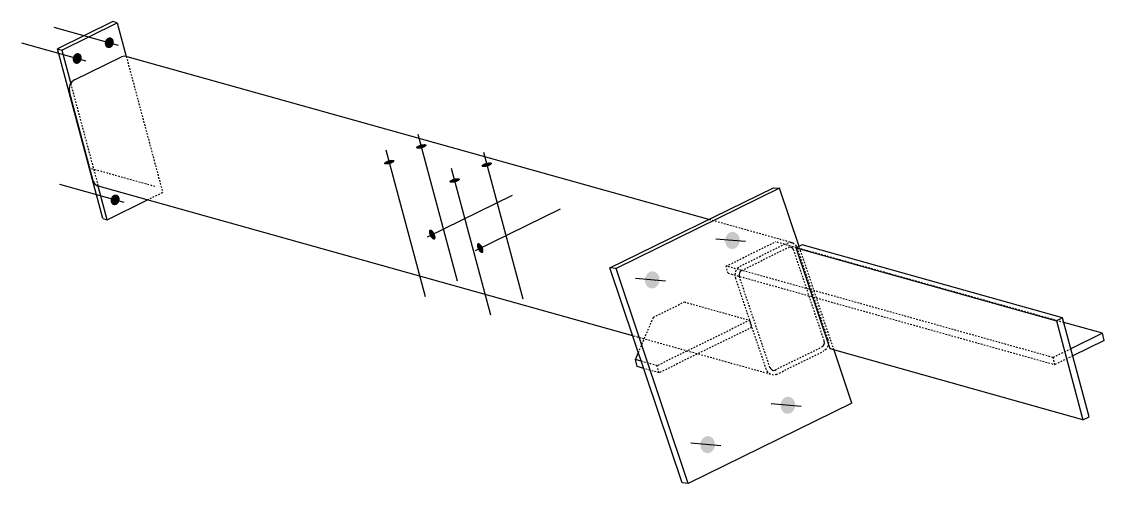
# Model space of a CAD drawing. Header units: millimetres. Extents: x 18 to 30133, y 3 to 603.
# Drawn here: x 18 to 1408, y 10 to 603 of the extents above; entities that cross this region are included whole.
import ezdxf

# ---------------------------------------------------------------- set-up
doc = ezdxf.new("R2010")
doc.units = ezdxf.units.MM
doc.linetypes.add('DXK_LINE_DOT2', pattern=[3.9198, 1.9599, -1.9599])
doc.layers.add('STÅL', color=7, linetype='Continuous')

msp = doc.modelspace()

# ---------------------------------------------------------------- hatches: boundary and pattern name
at = {"layer": 'STÅL', "linetype": 'Continuous'}
for color, points in [(96, [(124.9, 577.1), (125.4, 578.4), (126.1, 579.7), (127.1, 580.7), (128.1, 581.6), (129.3, 582.1), (130.5, 582.4), (131.7, 582.4), (132.8, 582.1), (133.9, 581.5), (134.8, 580.6), (135.5, 579.5), (135.9, 578.3), (136.2, 576.9), (136.1, 575.4), (135.9, 574), (135.4, 572.6), (134.6, 571.4), (133.7, 570.3), (132.7, 569.5), (131.5, 568.9), (130.3, 568.7), (129.1, 568.7), (127.9, 569), (126.9, 569.6), (126, 570.5), (125.3, 571.6), (124.8, 572.8), (124.6, 574.2), (124.6, 575.6)]), (96, [(83.7, 556.8), (84.2, 558.2), (84.9, 559.4), (85.9, 560.5), (86.9, 561.3), (88.1, 561.9), (89.3, 562.2), (90.5, 562.2), (91.6, 561.8), (92.7, 561.2), (93.6, 560.4), (94.3, 559.3), (94.7, 558), (95, 556.6), (94.9, 555.2), (94.7, 553.8), (94.2, 552.4), (93.4, 551.1), (92.5, 550.1), (91.5, 549.3), (90.3, 548.7), (89.1, 548.4), (87.9, 548.4), (86.7, 548.7), (85.7, 549.4), (84.8, 550.2), (84.1, 551.3), (83.6, 552.6), (83.4, 554), (83.4, 555.4)]), (96, [(531.6, 440.1), (530.2, 439.7), (528.8, 439.5), (527.5, 439.4), (526.4, 439.5), (525.5, 439.6), (524.8, 439.9), (524.3, 440.3), (524.2, 440.8), (524.4, 441.4), (524.8, 442), (525.6, 442.6), (526.5, 443.2), (527.7, 443.7), (529, 444.3), (530.4, 444.7), (531.8, 445), (533.2, 445.2), (534.5, 445.3), (535.6, 445.3), (536.5, 445.1), (537.2, 444.8), (537.7, 444.4), (537.8, 443.9), (537.6, 443.4), (537.2, 442.8), (536.4, 442.2), (535.5, 441.6), (534.3, 441), (533, 440.5)]), (96, [(490.4, 419.8), (489, 419.5), (487.6, 419.3), (486.3, 419.2), (485.2, 419.2), (484.3, 419.4), (483.6, 419.7), (483.1, 420.1), (483, 420.6), (483.2, 421.1), (483.6, 421.7), (484.4, 422.3), (485.3, 422.9), (486.5, 423.5), (487.8, 424), (489.2, 424.4), (490.6, 424.8), (492, 425), (493.3, 425.1), (494.4, 425), (495.3, 424.9), (496, 424.6), (496.5, 424.2), (496.6, 423.7), (496.4, 423.1), (496, 422.5), (495.2, 421.9), (494.3, 421.3), (493.1, 420.8), (491.8, 420.2)]), (96, [(615.6, 416.6), (614.1, 416.2), (612.8, 416), (611.5, 415.9), (610.3, 416), (609.4, 416.1), (608.7, 416.4), (608.3, 416.8), (608.2, 417.3), (608.3, 417.9), (608.8, 418.5), (609.5, 419.1), (610.5, 419.7), (611.6, 420.2), (612.9, 420.8), (614.3, 421.2), (615.7, 421.5), (617.1, 421.7), (618.4, 421.8), (619.6, 421.8), (620.5, 421.6), (621.2, 421.3), (621.6, 420.9), (621.7, 420.4), (621.6, 419.9), (621.1, 419.3), (620.4, 418.7), (619.4, 418.1), (618.3, 417.5), (617, 417)]), (96, [(574.4, 396.3), (572.9, 396), (571.6, 395.8), (570.3, 395.7), (569.1, 395.7), (568.2, 395.9), (567.5, 396.2), (567.1, 396.6), (567, 397.1), (567.1, 397.6), (567.6, 398.2), (568.3, 398.8), (569.3, 399.4), (570.4, 400), (571.7, 400.5), (573.1, 400.9), (574.5, 401.3), (575.9, 401.5), (577.2, 401.6), (578.4, 401.5), (579.3, 401.4), (580, 401.1), (580.4, 400.7), (580.5, 400.2), (580.4, 399.6), (579.9, 399), (579.2, 398.4), (578.2, 397.8), (577.1, 397.2), (575.8, 396.7)]), (96, [(132.3, 375.3), (132.9, 376.7), (133.6, 377.9), (134.5, 379), (135.6, 379.8), (136.7, 380.4), (137.9, 380.6), (139.1, 380.6), (140.3, 380.3), (141.3, 379.7), (142.2, 378.8), (142.9, 377.7), (143.4, 376.5), (143.6, 375.1), (143.6, 373.7), (143.3, 372.2), (142.8, 370.9), (142.1, 369.6), (141.2, 368.6), (140.1, 367.7), (138.9, 367.2), (137.7, 366.9), (136.5, 366.9), (135.4, 367.2), (134.3, 367.8), (133.5, 368.7), (132.8, 369.8), (132.3, 371), (132, 372.4), (132.1, 373.9)]), (96, [(547.9, 330.5), (548.5, 329.2), (548.9, 327.8), (549.2, 326.5), (549.3, 325.3), (549.1, 324.3), (548.8, 323.5), (548.4, 322.9), (547.8, 322.6), (547, 322.6), (546.2, 322.9), (545.3, 323.4), (544.4, 324.2), (543.6, 325.2), (542.7, 326.3), (542, 327.6), (541.5, 328.9), (541, 330.3), (540.8, 331.6), (540.7, 332.7), (540.8, 333.8), (541.1, 334.6), (541.6, 335.1), (542.2, 335.4), (543, 335.5), (543.8, 335.2), (544.7, 334.7), (545.6, 333.9), (546.4, 332.9), (547.2, 331.8)]), (4, [(921.1, 322.3), (921.5, 324.6), (922.3, 326.7), (923.5, 328.6), (924.9, 330.2), (926.6, 331.4), (928.5, 332.2), (930.4, 332.5), (932.4, 332.4), (934.2, 331.7), (935.9, 330.6), (937.4, 329.1), (938.5, 327.3), (939.3, 325.3), (939.7, 323), (939.8, 320.7), (939.4, 318.5), (938.6, 316.3), (937.4, 314.4), (936, 312.9), (934.3, 311.6), (932.4, 310.9), (930.5, 310.6), (928.5, 310.7), (926.7, 311.4), (925, 312.4), (923.5, 313.9), (922.4, 315.7), (921.6, 317.8), (921.1, 320)]), (96, [(609.5, 313.3), (610.1, 311.9), (610.5, 310.6), (610.8, 309.3), (610.8, 308.1), (610.7, 307.1), (610.4, 306.3), (609.9, 305.7), (609.3, 305.4), (608.6, 305.4), (607.7, 305.6), (606.9, 306.2), (606, 306.9), (605.1, 307.9), (604.3, 309.1), (603.6, 310.4), (603, 311.7), (602.6, 313), (602.3, 314.3), (602.3, 315.5), (602.4, 316.5), (602.7, 317.3), (603.2, 317.9), (603.8, 318.2), (604.5, 318.2), (605.4, 318), (606.2, 317.4), (607.1, 316.7), (608, 315.7), (608.8, 314.5)]), (4, [(818.1, 271.7), (818.5, 274), (819.3, 276.1), (820.5, 278), (821.9, 279.6), (823.6, 280.8), (825.5, 281.6), (827.4, 281.9), (829.4, 281.7), (831.2, 281.1), (832.9, 280), (834.4, 278.5), (835.5, 276.7), (836.3, 274.7), (836.8, 272.4), (836.8, 270.1), (836.4, 267.9), (835.6, 265.7), (834.4, 263.8), (833, 262.2), (831.3, 261), (829.4, 260.3), (827.5, 259.9), (825.6, 260.1), (823.7, 260.7), (822, 261.8), (820.5, 263.3), (819.4, 265.1), (818.6, 267.2), (818.2, 269.4)]), (4, [(992.3, 110.7), (992.7, 113), (993.5, 115.1), (994.7, 117), (996.1, 118.6), (997.8, 119.8), (999.7, 120.6), (1001.6, 120.9), (1003.6, 120.7), (1005.4, 120.1), (1007.1, 119), (1008.6, 117.5), (1009.7, 115.7), (1010.5, 113.7), (1011, 111.4), (1011, 109.1), (1010.6, 106.9), (1009.8, 104.7), (1008.6, 102.8), (1007.2, 101.3), (1005.5, 100), (1003.6, 99.3), (1001.7, 98.9), (999.8, 99.1), (997.9, 99.8), (996.2, 100.8), (994.7, 102.3), (993.6, 104.1), (992.8, 106.2), (992.4, 108.4)]), (4, [(889.4, 60.1), (889.8, 62.4), (890.5, 64.5), (891.7, 66.4), (893.1, 68), (894.8, 69.2), (896.7, 70), (898.6, 70.3), (900.6, 70.1), (902.4, 69.5), (904.1, 68.4), (905.6, 66.9), (906.7, 65.1), (907.5, 63.1), (908, 60.8), (908, 58.5), (907.6, 56.3), (906.8, 54.1), (905.6, 52.2), (904.2, 50.6), (902.5, 49.4), (900.6, 48.7), (898.7, 48.3), (896.8, 48.5), (894.9, 49.1), (893.2, 50.2), (891.7, 51.7), (890.6, 53.5), (889.8, 55.6), (889.4, 57.8)])]:
    msp.add_hatch(color=color, dxfattribs=at).paths.add_polyline_path(points)

# ---------------------------------------------------------------- linework, layer by layer
at = {"layer": 'STÅL', "color": 2, "linetype": 'Continuous'}
for p, q in [((135, 602.7), (63.7, 567.6)), ((69.3, 566), (140.6, 601.1)), ((140.6, 601.1), (135, 602.7)), ((140.6, 601.1), (152.1, 558)), ((63.7, 567.6), (69.3, 566)), ((122, 349.8), (63.7, 567.6)), ((69.3, 566), (80.8, 522.9)), ((85.8, 527.9), (146, 557.5)), ((149.8, 558.5), (146, 557.5)), ((153.5, 557.6), (149.8, 558.5)), ((900, 348.6), (153.5, 557.6)), ((79.9, 521.4), (78.8, 516.9)), ((78.8, 516.9), (79.2, 512.4)), ((82.3, 525.3), (79.9, 521.4)), ((85.8, 527.9), (82.3, 525.3)), ((109.8, 398), (79.2, 512.4)), ((109.8, 398), (111.7, 394.2)), ((111.7, 394.2), (114.7, 391.7)), ((802.4, 199.1), (114.7, 391.7)), ((127.6, 348.2), (116.1, 391.3)), ((773.1, 286.3), (983, 389.4)), ((983, 389.4), (990.9, 388.8)), ((990.9, 388.8), (781, 285.6)), ((1016.1, 314), (990.9, 388.8)), ((127.6, 348.2), (179.3, 373.6)), ((122, 349.8), (127.6, 348.2)), ((1020.1, 315.9), (1012.1, 312)), ((1055.8, 182.2), (1012.1, 312)), ((1012.1, 312), (1346.4, 218.4)), ((1354.3, 222.3), (1020.1, 315.9)), ((866, 10.3), (773.1, 286.3)), ((781, 285.6), (773.1, 286.3)), ((873.8, 9.6), (781, 285.6)), ((1354.3, 222.3), (1346.4, 218.4)), ((1346.4, 218.4), (1380.4, 91.4)), ((1388.3, 95.2), (1354.3, 222.3)), ((1405.5, 202.3), (1355.9, 216.2)), ((1405.5, 202.3), (1365, 182.4)), ((1407.9, 193.2), (1405.5, 202.3)), ((1380.4, 91.4), (1055.8, 182.2)), ((1083.8, 112.8), (1060.9, 180.8)), ((1407.9, 193.2), (1367.4, 173.3)), ((805.8, 168.5), (809.7, 177.6)), ((808.3, 159.5), (805.8, 168.5)), ((813.4, 166.4), (805.8, 168.5)), ((816.5, 157.1), (808.3, 159.5)), ((1083.8, 112.8), (873.8, 9.6)), ((1380.4, 91.4), (1388.3, 95.2)), ((873.8, 9.6), (866, 10.3))]:
    msp.add_line(p, q, dxfattribs=at)
at = {"layer": 'STÅL', "color": 96, "linetype": 'Continuous'}
for p, q in [((59, 595.5), (141.6, 572.4)), ((17.8, 575.3), (100.4, 552.2)), ((526.7, 458.3), (577.2, 269.9)), ((485.5, 438), (536, 249.7)), ((610.7, 434.8), (661.2, 246.4)), ((569.5, 414.5), (620, 226.2)), ((66.5, 393.7), (149, 370.6)), ((539, 326.1), (648, 379.7)), ((600.6, 308.9), (709.5, 362.4))]:
    msp.add_line(p, q, dxfattribs=at)
at = {"layer": 'STÅL', "color": 7, "linetype": 'DXK_LINE_DOT2'}
for p, q in [((152.1, 558), (198.9, 383.2)), ((80.8, 522.9), (116.1, 391.3)), ((179.3, 373.6), (198.9, 383.2)), ((1008.3, 318.3), (900, 348.6)), ((922.4, 288.7), (985.8, 319.8)), ((1355.9, 216.2), (985.8, 319.8)), ((940.3, 288.7), (1000.5, 318.2)), ((942.2, 283.1), (1002.4, 312.7)), ((1000.5, 318.2), (1004.5, 319.2)), ((1004.4, 313.1), (1002.4, 312.7)), ((1006.3, 312.7), (1004.4, 313.1)), ((1004.5, 319.2), (1008.3, 318.3)), ((1007.9, 311.4), (1006.3, 312.7)), ((1009, 309.5), (1007.9, 311.4)), ((1008.3, 318.3), (1011.6, 315.7)), ((1048.3, 192.7), (1009, 309.5)), ((1011.6, 315.7), (1013.8, 311.8)), ((1053.1, 195), (1013.8, 311.8)), ((1060.9, 180.8), (1016.1, 314)), ((924.8, 279.6), (922.4, 288.7)), ((1342.1, 171.2), (922.4, 288.7)), ((924.8, 279.6), (1344.5, 162.1)), ((933.8, 277.5), (934.7, 282.1)), ((934.7, 282.1), (937, 286)), ((937, 286), (940.3, 288.7)), ((939.4, 279.8), (939, 277.5)), ((940.5, 281.8), (939.4, 279.8)), ((942.2, 283.1), (940.5, 281.8)), ((934.6, 272.9), (933.8, 277.5)), ((973.9, 156.1), (934.6, 272.9)), ((939, 277.5), (939.3, 275.2)), ((978.6, 158.4), (939.3, 275.2)), ((829.1, 223.1), (868.7, 242.6)), ((868.7, 242.6), (952.6, 219.1)), ((809.7, 177.6), (829.1, 223.1)), ((952.6, 219.1), (833.8, 160.7)), ((955.1, 210), (836.2, 151.6)), ((955.1, 210), (952.6, 219.1)), ((979.3, 149.6), (802.4, 199.1)), ((1053.1, 195), (1053.8, 190.4)), ((985.2, 155.2), (1045.4, 184.8)), ((1045.4, 184.8), (1047.1, 186.1)), ((1047.1, 186.1), (1048.3, 188)), ((1050.7, 181.8), (1047.3, 179.2)), ((1048.7, 190.4), (1048.3, 192.7)), ((1048.3, 188), (1048.7, 190.4)), ((1052.9, 185.8), (1050.7, 181.8)), ((1053.8, 190.4), (1052.9, 185.8)), ((1365, 182.4), (1342.1, 171.2)), ((987.1, 149.6), (1047.3, 179.2)), ((1344.5, 162.1), (1342.1, 171.2)), ((1367.4, 173.3), (1344.5, 162.1)), ((833.8, 160.7), (813.4, 166.4)), ((836.2, 151.6), (816.5, 157.1)), ((836.2, 151.6), (833.8, 160.7)), ((976, 152.2), (973.9, 156.1)), ((978.6, 158.4), (979.7, 156.4)), ((979.7, 156.4), (981.3, 155.2)), ((981.3, 155.2), (983.3, 154.7)), ((983.3, 154.7), (985.2, 155.2)), ((979.3, 149.6), (976, 152.2)), ((983.2, 148.7), (979.3, 149.6)), ((987.1, 149.6), (983.2, 148.7))]:
    msp.add_line(p, q, dxfattribs=at)
at = {"layer": 'STÅL', "color": 96, "linetype": 'DXK_LINE_DOT2'}
msp.add_line((107.7, 414), (190.2, 390.9), dxfattribs=at)
at = {"layer": 'STÅL', "color": 4, "linetype": 'Continuous'}
for p, q in [((947.3, 320.1), (908.9, 323.4)), ((844.3, 269.5), (805.9, 272.8)), ((1018.5, 108.5), (980.1, 111.8)), ((915.5, 57.9), (877.1, 61.2))]:
    msp.add_line(p, q, dxfattribs=at)

doc.saveas('drawing.dxf')
